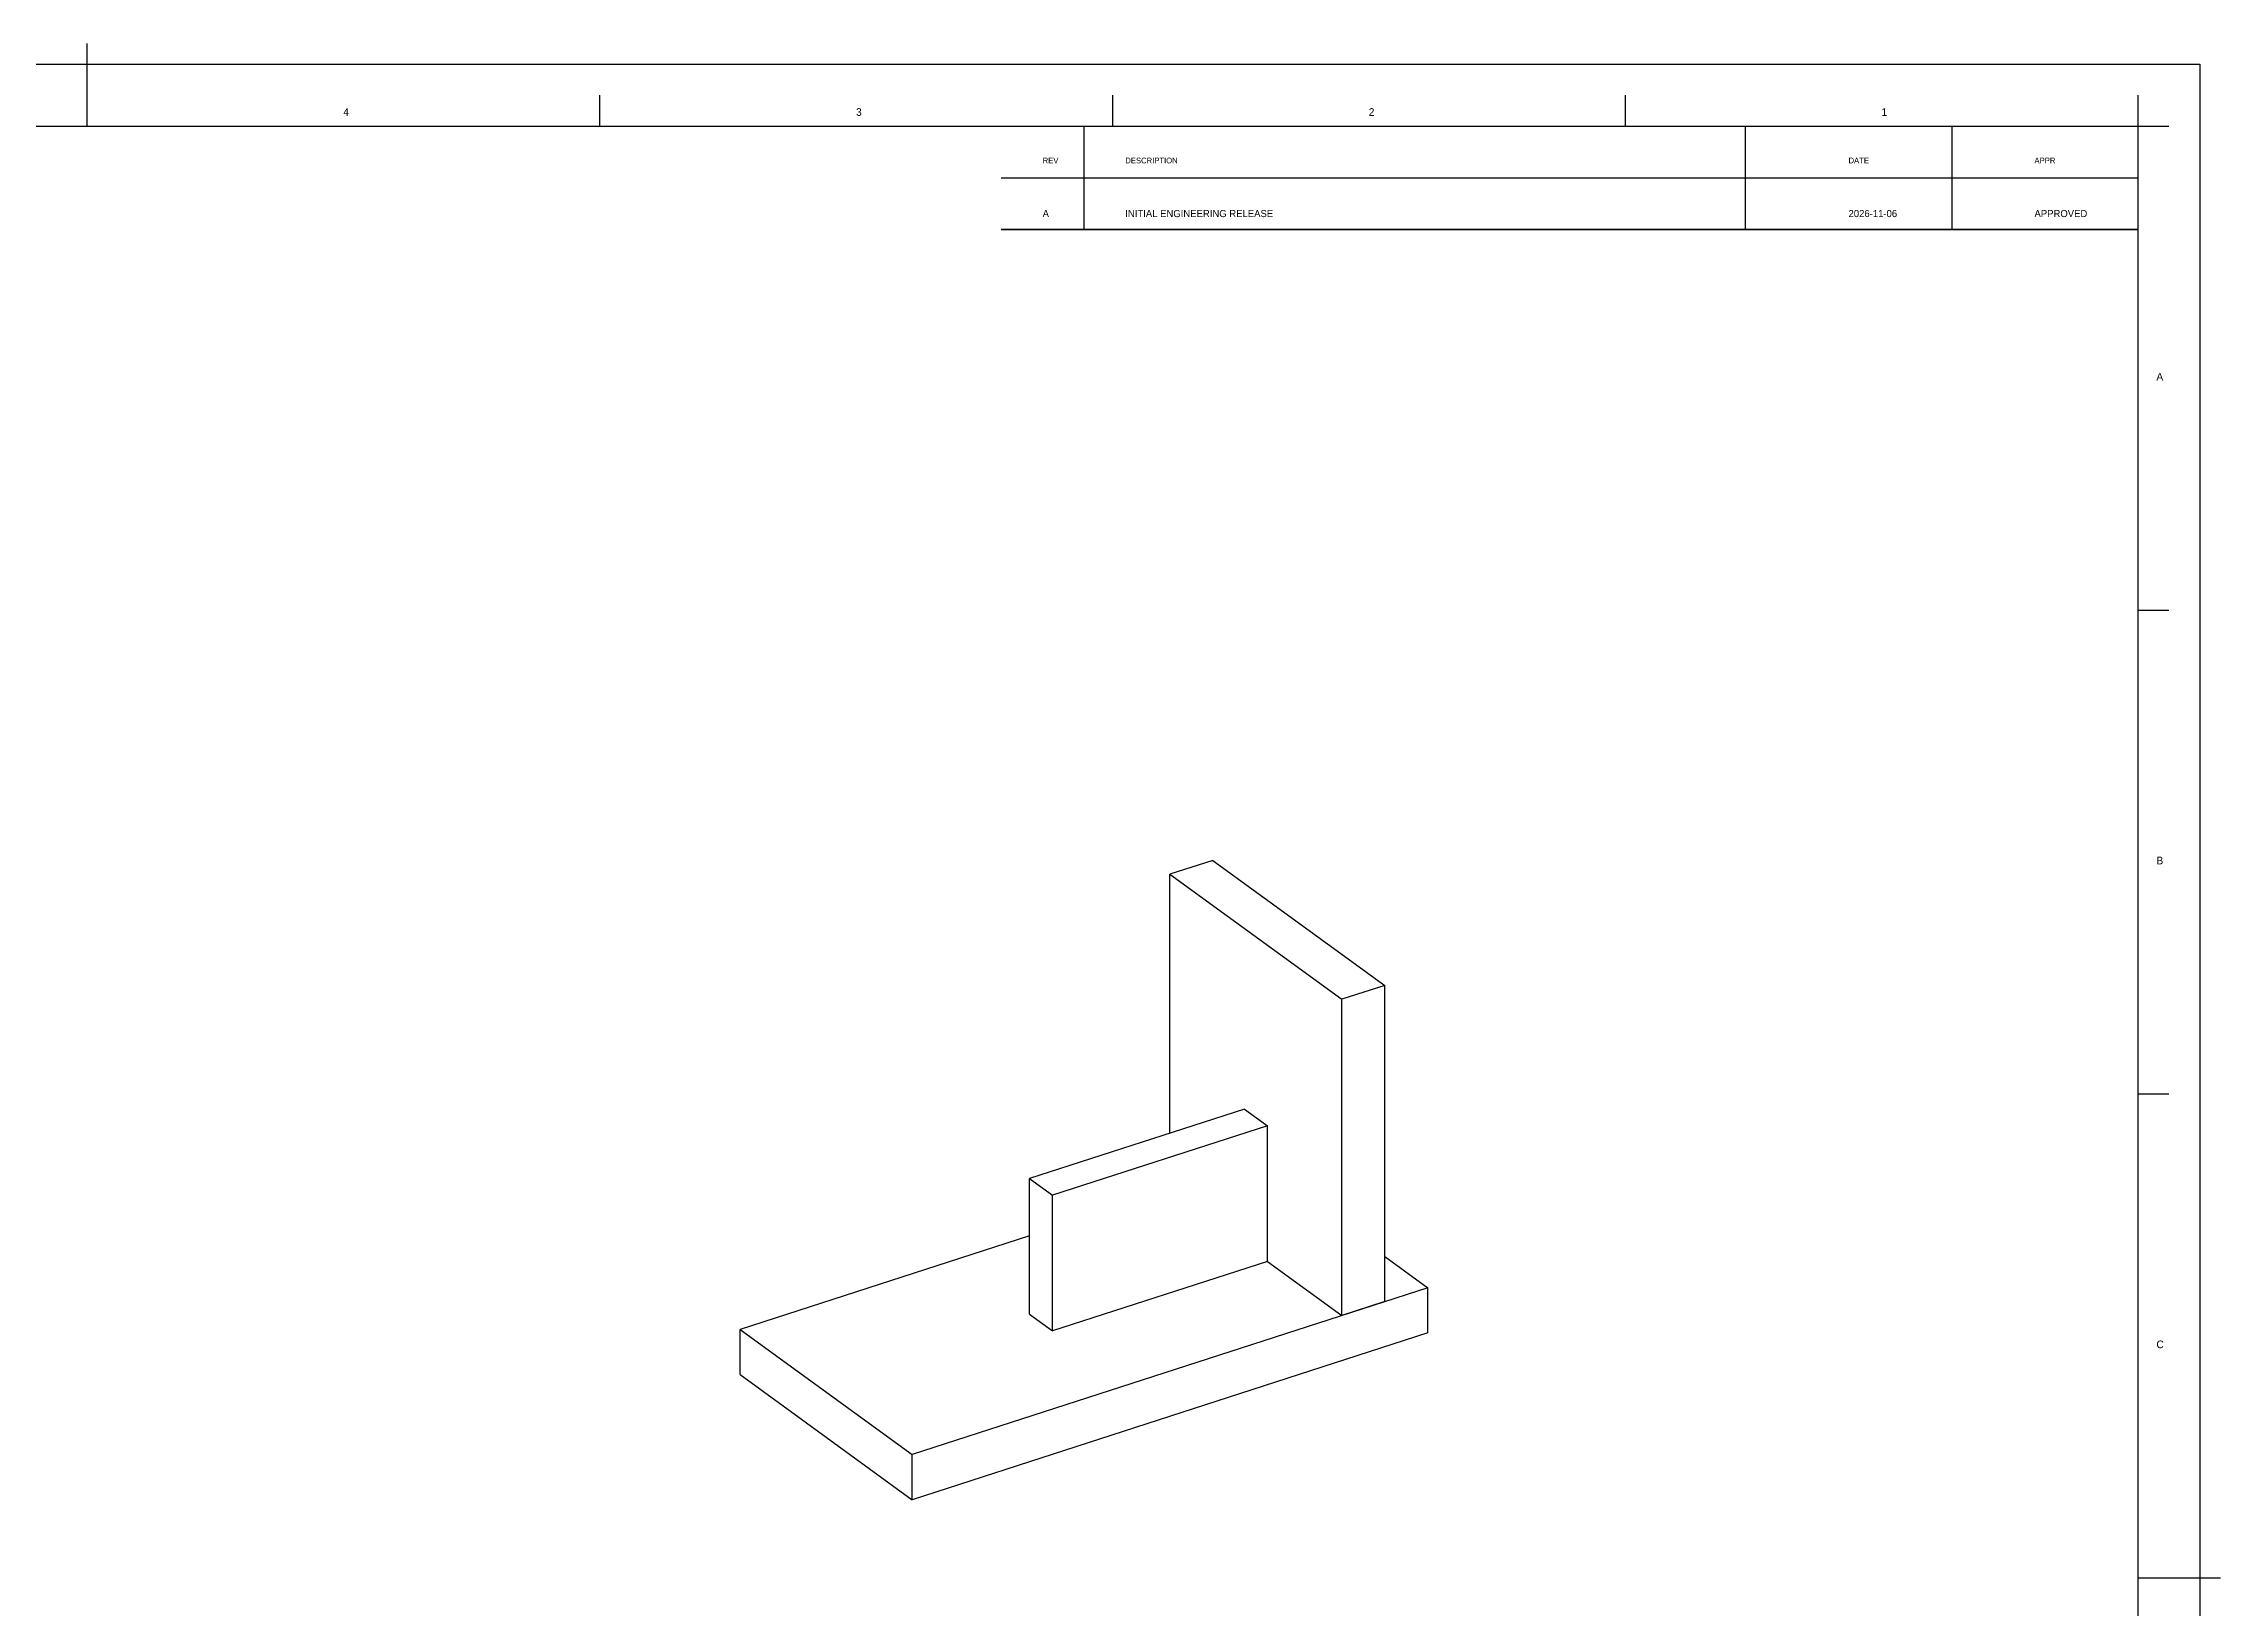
# Model space of a CAD drawing. Header units: metres. Extents: x 0 to 1587, y -826 to 297.
# Drawn here: x 791 to 1587, y -275 to 297 of the extents above; entities that cross this region are included whole.
import ezdxf

# ---------------------------------------------------------------- set-up
doc = ezdxf.new("R2010")
doc.units = ezdxf.units.M
for name, color, linetype in [('BORDER', 7, 'CONTINUOUS'), ('TITLE_BLOCK', 7, 'CONTINUOUS'), ('VISIBLE', 7, 'CONTINUOUS')]:
    doc.layers.add(name, color=color, linetype=linetype)

msp = doc.modelspace()

# ---------------------------------------------------------------- linework, layer by layer
at = {"layer": 'BORDER'}
for p, q in [((806.93, 297), (806.93, 278.1)), ((7.56, 289.44), (1579.84, 289.44)), ((1579.84, 289.44), (1579.84, -817.96)), ((806.93, 278.1), (806.93, 266.76)), ((994.47, 278.1), (994.47, 266.76)), ((1182.05, 278.1), (1182.05, 266.76)), ((1369.63, 278.1), (1369.63, 266.76)), ((1557.17, 278.1), (1557.17, 266.76)), ((56.69, 266.76), (1557.17, 266.76)), ((1171.65, 266.76), (1171.65, 228.97)), ((1413.54, 266.76), (1413.54, 228.97)), ((1489.13, 266.76), (1489.13, 228.97)), ((1557.17, 266.76), (1557.17, -795.28)), ((1557.17, 266.76), (1568.5, 266.76)), ((1141.42, 247.87), (1557.17, 247.87)), ((1141.42, 228.97), (1557.17, 228.97)), ((1557.17, 89.77), (1568.5, 89.77)), ((1557.17, -87.26), (1568.5, -87.26)), ((1557.17, -264.26), (1568.5, -264.26)), ((1568.5, -264.26), (1587.4, -264.26))]:
    msp.add_line(p, q, dxfattribs=at)
at = {"layer": 'TITLE_BLOCK'}
for p, q in [((1141.42, 266.76), (1557.17, 266.76)), ((1557.17, 266.76), (1557.17, 228.97)), ((1557.17, 228.97), (1141.42, 228.97))]:
    msp.add_line(p, q, dxfattribs=at)
at = {"layer": 'VISIBLE'}
for p, q in [((1218.83, -1.81), (1203.1, -6.89)), ((1203.1, -101.64), (1203.1, -6.89)), ((1203.1, -6.89), (1266, -52.65)), ((1218.83, -1.81), (1281.72, -47.57)), ((1281.72, -47.57), (1266, -52.65)), ((1281.72, -163.25), (1281.72, -47.57)), ((1266, -168.33), (1266, -52.65)), ((1230.36, -92.82), (1151.74, -118.25)), ((1230.36, -92.82), (1238.74, -98.93)), ((1238.74, -98.93), (1160.12, -124.35)), ((1238.74, -148.5), (1238.74, -98.93)), ((1151.74, -167.82), (1151.74, -118.25)), ((1151.74, -118.25), (1160.12, -124.35)), ((1160.12, -173.93), (1160.12, -124.35)), ((1151.74, -139.18), (1045.86, -173.42)), ((1238.74, -148.5), (1160.12, -173.93)), ((1238.74, -148.5), (1266, -168.33)), ((1281.72, -146.72), (1297.45, -158.16)), ((1297.45, -158.16), (1108.76, -219.18)), ((1297.45, -174.69), (1297.45, -158.16)), ((1281.72, -163.25), (1266, -168.33)), ((1045.86, -189.94), (1045.86, -173.42)), ((1045.86, -173.42), (1108.76, -219.18)), ((1297.45, -174.69), (1108.76, -235.71)), ((1151.74, -167.82), (1160.12, -173.93)), ((1045.86, -189.94), (1108.76, -235.71)), ((1108.76, -235.71), (1108.76, -219.18))]:
    msp.add_line(p, q, dxfattribs=at)

# ---------------------------------------------------------------- texts
at = {"layer": 'BORDER'}
for s, p in [('4', (900.7, 270.54)), ('3', (1088.28, 270.54)), ('2', (1275.82, 270.54)), ('1', (1463.4, 270.54)), ('A', (1563.97, 173.71)), ('B', (1563.97, -3.28)), ('C', (1563.97, -180.28))]:
    msp.add_text(s, height=2.8, dxfattribs=at).set_placement(p)
at = {"layer": 'TITLE_BLOCK'}
for s, height, p in [('REV', 2.1, (1156.54, 253.16)), ('DESCRIPTION', 2.1, (1186.77, 253.16)), ('DATE', 2.1, (1451.34, 253.16)), ('APPR', 2.1, (1519.37, 253.16)), ('A', 2.6, (1156.54, 233.5)), ('INITIAL ENGINEERING RELEASE', 2.6, (1186.77, 233.5)), ('2026-11-06', 2.6, (1451.34, 233.5)), ('APPROVED', 2.6, (1519.37, 233.5))]:
    msp.add_text(s, height=height, dxfattribs=at).set_placement(p)

doc.saveas('drawing.dxf')
